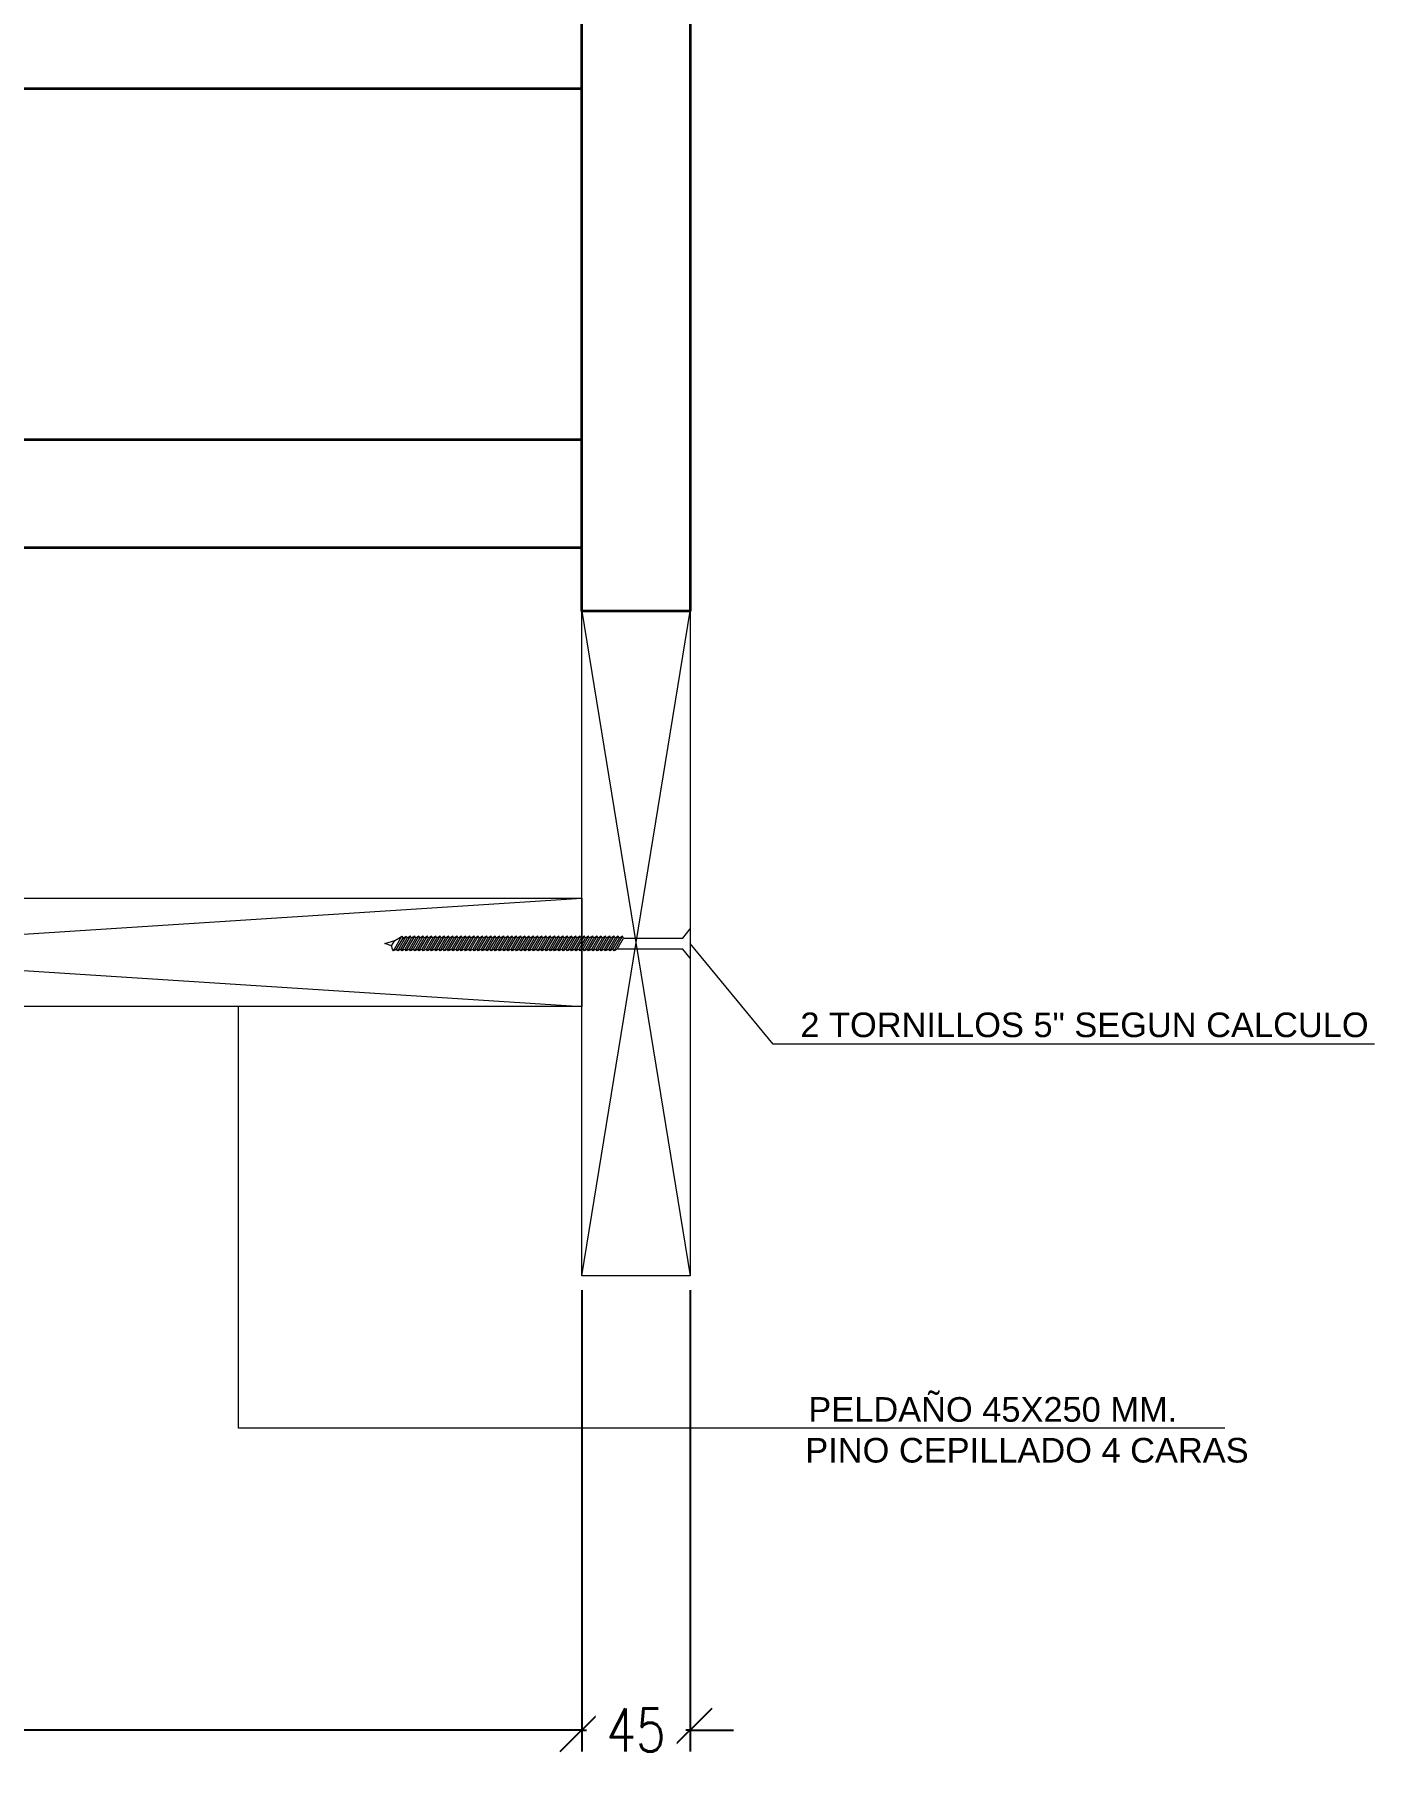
# Model space of a CAD drawing. Header units: metres. Extents: x -2 to 690, y -116 to 73.
# Drawn here: x 224.061 to 224.618, y 63.628 to 64.347 of the extents above; entities that cross this region are included whole.
import ezdxf

# ---------------------------------------------------------------- set-up
doc = ezdxf.new("R2010")
doc.units = ezdxf.units.M
doc.header["$LTSCALE"] = 5
doc.header["$MEASUREMENT"] = 0
doc.layers.get('0').update_dxf_attribs({"color": 30})
doc.layers.get('DEFPOINTS').update_dxf_attribs({"color": 210})
for name, color, linetype, lineweight in [('A-ANNO-DIMS', 3, 'Continuous', 18), ('A-ANNO-SYMB', 3, 'Continuous', 18), ('A-ANNO-TEXT', 3, 'Continuous', 18), ('A-ELEV-MBE1', 7, 'Continuous', 35), ('A-FURN', 8, 'Continuous', 18)]:
    doc.layers.add(name, color=color, linetype=linetype, lineweight=lineweight)
doc.styles.add('E-ROMANS', font='romans.shx', dxfattribs={"width": 0.8})
doc.styles.get("Standard").update_dxf_attribs({"font": 'arial.ttf'})
doc.dimstyles.new('E-0010_TICK_18', dxfattribs={"dimscale": 0.001, "dimtxt": 18, "dimasz": 18, "dimexe": 9, "dimexo": 6, "dimgap": 9, "dimtad": 0, "dimdec": 0, "dimlfac": 1000, "dimzin": 0, "dimdsep": 46, "dimtxsty": 'E-ROMANS', "dimblk": 'OBLIQUE', "dimcen": 9, "dimclrd": 256, "dimclre": 256, "dimclrt": 256, "dimadec": 0, "dimazin": 0, "dimtfac": 1, "dimtdec": 0, "dimtmove": 1, "dimatfit": 3, "dimldrblk": 'OPEN90', "dimfxl": 1, "dimtfill": 1, "dimtolj": 1, "dimtzin": 0, "dimarcsym": 0})

# ---------------------------------------------------------------- blocks, each defined once
blk = doc.blocks.new('_Oblique')
at = {"color": 0, "linetype": 'ByBlock', "lineweight": -2}
blk.add_line((-0.5, -0.5), (0.5, 0.5), dxfattribs=at)
blk = doc.blocks.new('*D1628')
at = {"layer": 'A-ANNO-DIMS', "lineweight": -2, "transparency": 16777216}
for p, q in [((224.28853, 63.82406), (224.28853, 63.63205)), ((223.63353, 63.6621), (223.63353, 63.63205)), ((223.63353, 63.64105), (223.93386, 63.64105)), ((224.28853, 63.64105), (223.9882, 63.64105))]:
    blk.add_line(p, q, dxfattribs=at)
at = {"layer": 'DEFPOINTS', "color": 0, "transparency": 16777216}
for p in [(224.28853, 63.83006), (223.63353, 63.6681), (224.28853, 63.64105)]:
    blk.add_point(p, dxfattribs=at)
at = {"layer": 'A-ANNO-DIMS', "lineweight": -2, "transparency": 16777216, "xscale": 0.018, "yscale": 0.018, "zscale": 0.018, "rotation": 180}
blk.add_blockref('_Oblique', (223.63353, 63.64105), dxfattribs=at)
at = {"layer": 'A-ANNO-DIMS', "lineweight": -2, "transparency": 16777216, "xscale": 0.018, "yscale": 0.018, "zscale": 0.018}
blk.add_blockref('_Oblique', (224.28853, 63.64105), dxfattribs=at)
at = {"layer": 'A-ANNO-DIMS', "transparency": 16777216, "insert": (223.96103, 63.64105), "char_height": 0.018, "attachment_point": 5, "style": 'E-ROMANS', "bg_fill": 3, "box_fill_scale": 1.25, "bg_fill_color": 256, "bg_fill_true_color": 13158600, "bg_fill_transparency": 0}
blk.add_mtext('\\A1;655', dxfattribs=at)
blk = doc.blocks.new('_Open90')
at = {"color": 0, "linetype": 'ByBlock', "lineweight": -2}
for p, q in [((-0.5, 0.5), (0, 0)), ((0, 0), (-1, 0)), ((0, 0), (-0.5, -0.5))]:
    blk.add_line(p, q, dxfattribs=at)
blk = doc.blocks.new('*D1629')
at = {"layer": 'A-ANNO-DIMS', "lineweight": -2, "transparency": 16777216}
for p, q in [((224.28853, 63.82406), (224.28853, 63.63205)), ((224.33353, 63.82406), (224.33353, 63.63205)), ((224.28853, 63.64105), (224.27053, 63.64105)), ((224.28853, 63.64105), (224.29037, 63.64105)), ((224.33353, 63.64105), (224.33169, 63.64105)), ((224.33353, 63.64105), (224.35153, 63.64105))]:
    blk.add_line(p, q, dxfattribs=at)
at = {"layer": 'DEFPOINTS', "color": 0, "transparency": 16777216}
for p in [(224.28853, 63.83006), (224.33353, 63.83006), (224.28853, 63.64105)]:
    blk.add_point(p, dxfattribs=at)
at = {"layer": 'A-ANNO-DIMS', "lineweight": -2, "transparency": 16777216, "xscale": 0.018, "yscale": 0.018, "zscale": 0.018}
blk.add_blockref('_Oblique', (224.28853, 63.64105), dxfattribs=at)
at = {"layer": 'A-ANNO-DIMS', "lineweight": -2, "transparency": 16777216, "xscale": 0.018, "yscale": 0.018, "zscale": 0.018, "rotation": 180}
blk.add_blockref('_Oblique', (224.33353, 63.64105), dxfattribs=at)
at = {"layer": 'A-ANNO-DIMS', "transparency": 16777216, "insert": (224.31103, 63.64105), "char_height": 0.018, "attachment_point": 5, "style": 'E-ROMANS', "bg_fill": 3, "box_fill_scale": 1.25, "bg_fill_color": 256, "bg_fill_true_color": 13158600, "bg_fill_transparency": 0}
blk.add_mtext('\\A1;45', dxfattribs=at)

msp = doc.modelspace()

# ---------------------------------------------------------------- linework, layer by layer
at = {"layer": 'A-ANNO-SYMB'}
for p, q in [((224.28853, 63.83006), (224.33353, 64.10671)), ((224.28853, 64.10671), (224.33353, 63.83006)), ((223.58853, 63.94224), (224.28853, 63.98724)), ((223.58853, 63.98724), (224.28853, 63.94224))]:
    msp.add_line(p, q, dxfattribs=at)
for points in [[(224.33353, 63.83006), (224.28853, 63.83006), (224.28853, 64.10671), (224.33353, 64.10671)], [(224.28853, 63.94224), (223.58853, 63.94224), (223.58853, 63.98724), (224.28853, 63.98724)]]:
    msp.add_lwpolyline(points, close=True, dxfattribs=at)
msp.add_lwpolyline([(224.61817, 63.92657), (224.36801, 63.92657), (224.33353, 63.96838)], dxfattribs=at)
at = {"layer": 'A-ELEV-MBE1'}
for p, q in [((223.58853, 64.32424), (224.28853, 64.32424)), ((223.58853, 64.17824), (224.28853, 64.17824)), ((223.58853, 64.13324), (224.28853, 64.13324))]:
    msp.add_line(p, q, dxfattribs=at)
msp.add_lwpolyline([(224.33353, 64.10671), (224.28853, 64.10671), (224.28853, 65.50147), (224.33353, 65.50147)], close=True, dxfattribs=at)
at = {"layer": 'A-FURN'}
for points in [[(224.30585, 63.97068), (224.33054, 63.97068), (224.33353, 63.97451), (224.33353, 63.96226), (224.33054, 63.96609), (224.3032, 63.96609), (224.30188, 63.96532), (224.30144, 63.96609), (224.30011, 63.96532), (224.29967, 63.96609), (224.29835, 63.96532), (224.29791, 63.96609), (224.29659, 63.96532), (224.29615, 63.96609), (224.29482, 63.96532), (224.29438, 63.96609), (224.29306, 63.96532), (224.29262, 63.96609), (224.29129, 63.96532), (224.29085, 63.96609), (224.28953, 63.96532), (224.28909, 63.96609), (224.28776, 63.96532), (224.28732, 63.96609), (224.286, 63.96532), (224.28556, 63.96609), (224.28423, 63.96532), (224.2838, 63.96609), (224.28247, 63.96532), (224.28203, 63.96609), (224.28071, 63.96532), (224.28027, 63.96609), (224.27894, 63.96532), (224.2785, 63.96609), (224.27718, 63.96532), (224.27674, 63.96609), (224.27541, 63.96532), (224.27497, 63.96609), (224.27365, 63.96532), (224.27321, 63.96609), (224.27188, 63.96532), (224.27145, 63.96609), (224.27012, 63.96532), (224.26968, 63.96609), (224.26836, 63.96532), (224.26792, 63.96609), (224.26659, 63.96532), (224.26615, 63.96609), (224.26483, 63.96532), (224.26439, 63.96609), (224.26306, 63.96532), (224.26262, 63.96609), (224.2613, 63.96532), (224.26086, 63.96609), (224.25953, 63.96532), (224.2591, 63.96609), (224.25777, 63.96532), (224.25733, 63.96609), (224.25601, 63.96532), (224.25557, 63.96609), (224.25424, 63.96532), (224.2538, 63.96609), (224.25248, 63.96532), (224.25204, 63.96609), (224.25071, 63.96532), (224.25027, 63.96609), (224.24895, 63.96532), (224.24851, 63.96609), (224.24718, 63.96532), (224.24674, 63.96609), (224.24542, 63.96532), (224.24498, 63.96609), (224.24366, 63.96532), (224.24322, 63.96609), (224.24189, 63.96532), (224.24145, 63.96609), (224.24013, 63.96532), (224.23969, 63.96609), (224.23836, 63.96532), (224.23792, 63.96609), (224.2366, 63.96532), (224.23616, 63.96609), (224.23483, 63.96532), (224.23439, 63.96609), (224.23307, 63.96532), (224.23263, 63.96609), (224.23131, 63.96532), (224.23087, 63.96609), (224.22954, 63.96532), (224.2291, 63.96609), (224.22778, 63.96532), (224.22734, 63.96609), (224.22601, 63.96532), (224.22557, 63.96609), (224.22425, 63.96532), (224.22381, 63.96609), (224.22248, 63.96532), (224.22204, 63.96609), (224.22072, 63.96532), (224.22028, 63.96609), (224.21896, 63.96532), (224.21852, 63.96609), (224.21719, 63.96532), (224.21675, 63.96609), (224.21543, 63.96532), (224.21499, 63.96609), (224.21366, 63.96532), (224.21322, 63.96609), (224.2119, 63.96532), (224.21146, 63.96609), (224.21013, 63.96532), (224.20969, 63.96609), (224.20926, 63.96743), (224.20653, 63.96838), (224.21065, 63.9697), (224.21234, 63.97068), (224.21367, 63.97145), (224.21411, 63.97068), (224.21543, 63.97145), (224.21588, 63.97068)], [(224.20926, 63.96743), (224.21065, 63.9697)], [(224.21013, 63.96532), (224.21367, 63.97145)], [(224.21146, 63.96609), (224.21411, 63.97068)], [(224.2119, 63.96532), (224.21543, 63.97145)], [(224.21322, 63.96609), (224.21587, 63.97068)], [(224.21366, 63.96532), (224.2172, 63.97145)], [(224.21499, 63.96609), (224.21764, 63.97068)], [(224.21543, 63.96532), (224.21896, 63.97145)], [(224.21764, 63.97068), (224.2172, 63.97145), (224.21587, 63.97068)], [(224.21675, 63.96609), (224.2194, 63.97068)], [(224.21719, 63.96532), (224.22073, 63.97145)], [(224.21941, 63.97068), (224.21896, 63.97145), (224.21764, 63.97068)], [(224.21852, 63.96609), (224.22116, 63.97068)], [(224.21896, 63.96532), (224.22249, 63.97145)], [(224.22117, 63.97068), (224.22073, 63.97145), (224.2194, 63.97068)], [(224.22028, 63.96609), (224.22293, 63.97068)], [(224.22072, 63.96532), (224.22426, 63.97145)], [(224.22293, 63.97068), (224.22249, 63.97145), (224.22116, 63.97068)], [(224.22204, 63.96609), (224.22469, 63.97068)], [(224.22248, 63.96532), (224.22602, 63.97145)], [(224.2247, 63.97068), (224.22426, 63.97145), (224.22293, 63.97068)], [(224.22381, 63.96609), (224.22646, 63.97068)], [(224.22425, 63.96532), (224.22778, 63.97145)], [(224.22646, 63.97068), (224.22602, 63.97145), (224.22469, 63.97068)], [(224.22557, 63.96609), (224.22822, 63.97068)], [(224.22601, 63.96532), (224.22955, 63.97145)], [(224.22823, 63.97068), (224.22778, 63.97145), (224.22646, 63.97068)], [(224.22734, 63.96609), (224.22999, 63.97068)], [(224.22778, 63.96532), (224.23131, 63.97145)], [(224.22999, 63.97068), (224.22955, 63.97145), (224.22822, 63.97068)], [(224.2291, 63.96609), (224.23175, 63.97068)], [(224.22954, 63.96532), (224.23308, 63.97145)], [(224.23176, 63.97068), (224.23131, 63.97145), (224.22999, 63.97068)], [(224.23087, 63.96609), (224.23352, 63.97068)], [(224.23131, 63.96532), (224.23484, 63.97145)], [(224.23352, 63.97068), (224.23308, 63.97145), (224.23175, 63.97068)], [(224.23263, 63.96609), (224.23528, 63.97068)], [(224.23307, 63.96532), (224.23661, 63.97145)], [(224.23528, 63.97068), (224.23484, 63.97145), (224.23352, 63.97068)], [(224.23439, 63.96609), (224.23704, 63.97068)], [(224.23483, 63.96532), (224.23837, 63.97145)], [(224.23705, 63.97068), (224.23661, 63.97145), (224.23528, 63.97068)], [(224.23616, 63.96609), (224.23881, 63.97068)], [(224.2366, 63.96532), (224.24013, 63.97145)], [(224.23881, 63.97068), (224.23837, 63.97145), (224.23704, 63.97068)], [(224.23792, 63.96609), (224.24057, 63.97068)], [(224.23836, 63.96532), (224.2419, 63.97145)], [(224.24058, 63.97068), (224.24013, 63.97145), (224.23881, 63.97068)], [(224.23969, 63.96609), (224.24234, 63.97068)], [(224.24013, 63.96532), (224.24366, 63.97145)], [(224.24234, 63.97068), (224.2419, 63.97145), (224.24057, 63.97068)], [(224.24145, 63.96609), (224.2441, 63.97068)], [(224.24189, 63.96532), (224.24543, 63.97145)], [(224.24411, 63.97068), (224.24366, 63.97145), (224.24234, 63.97068)], [(224.24322, 63.96609), (224.24587, 63.97068)], [(224.24366, 63.96532), (224.24719, 63.97145)], [(224.24587, 63.97068), (224.24543, 63.97145), (224.2441, 63.97068)], [(224.24498, 63.96609), (224.24763, 63.97068)], [(224.24542, 63.96532), (224.24896, 63.97145)], [(224.24763, 63.97068), (224.24719, 63.97145), (224.24587, 63.97068)], [(224.24674, 63.96609), (224.24939, 63.97068)], [(224.24718, 63.96532), (224.25072, 63.97145)], [(224.2494, 63.97068), (224.24896, 63.97145), (224.24763, 63.97068)], [(224.24851, 63.96609), (224.25116, 63.97068)], [(224.24895, 63.96532), (224.25249, 63.97145)], [(224.25116, 63.97068), (224.25072, 63.97145), (224.24939, 63.97068)], [(224.25027, 63.96609), (224.25292, 63.97068)], [(224.25071, 63.96532), (224.25425, 63.97145)], [(224.25293, 63.97068), (224.25249, 63.97145), (224.25116, 63.97068)], [(224.25204, 63.96609), (224.25469, 63.97068)], [(224.25248, 63.96532), (224.25601, 63.97145)], [(224.25469, 63.97068), (224.25425, 63.97145), (224.25292, 63.97068)], [(224.2538, 63.96609), (224.25645, 63.97068)], [(224.25424, 63.96532), (224.25778, 63.97145)], [(224.25646, 63.97068), (224.25601, 63.97145), (224.25469, 63.97068)], [(224.25557, 63.96609), (224.25822, 63.97068)], [(224.25601, 63.96532), (224.25954, 63.97145)], [(224.25822, 63.97068), (224.25778, 63.97145), (224.25645, 63.97068)], [(224.25733, 63.96609), (224.25998, 63.97068)], [(224.25777, 63.96532), (224.26131, 63.97145)], [(224.25998, 63.97068), (224.25954, 63.97145), (224.25822, 63.97068)], [(224.2591, 63.96609), (224.26174, 63.97068)], [(224.25953, 63.96532), (224.26307, 63.97145)], [(224.26175, 63.97068), (224.26131, 63.97145), (224.25998, 63.97068)], [(224.26086, 63.96609), (224.26351, 63.97068)], [(224.2613, 63.96532), (224.26484, 63.97145)], [(224.26351, 63.97068), (224.26307, 63.97145), (224.26174, 63.97068)], [(224.26262, 63.96609), (224.26527, 63.97068)], [(224.26306, 63.96532), (224.2666, 63.97145)], [(224.26528, 63.97068), (224.26484, 63.97145), (224.26351, 63.97068)], [(224.26439, 63.96609), (224.26704, 63.97068)], [(224.26483, 63.96532), (224.26836, 63.97145)], [(224.26704, 63.97068), (224.2666, 63.97145), (224.26527, 63.97068)], [(224.26615, 63.96609), (224.2688, 63.97068)], [(224.26659, 63.96532), (224.27013, 63.97145)], [(224.26881, 63.97068), (224.26836, 63.97145), (224.26704, 63.97068)], [(224.26792, 63.96609), (224.27057, 63.97068)], [(224.26836, 63.96532), (224.27189, 63.97145)], [(224.27057, 63.97068), (224.27013, 63.97145), (224.2688, 63.97068)], [(224.26968, 63.96609), (224.27233, 63.97068)], [(224.27012, 63.96532), (224.27366, 63.97145)], [(224.27233, 63.97068), (224.27189, 63.97145), (224.27057, 63.97068)], [(224.27145, 63.96609), (224.27409, 63.97068)], [(224.27188, 63.96532), (224.27542, 63.97145)], [(224.2741, 63.97068), (224.27366, 63.97145), (224.27233, 63.97068)], [(224.27321, 63.96609), (224.27586, 63.97068)], [(224.27365, 63.96532), (224.27719, 63.97145)], [(224.27586, 63.97068), (224.27542, 63.97145), (224.27409, 63.97068)], [(224.27497, 63.96609), (224.27762, 63.97068)], [(224.27541, 63.96532), (224.27895, 63.97145)], [(224.27763, 63.97068), (224.27719, 63.97145), (224.27586, 63.97068)], [(224.27674, 63.96609), (224.27939, 63.97068)], [(224.27718, 63.96532), (224.28071, 63.97145)], [(224.27939, 63.97068), (224.27895, 63.97145), (224.27762, 63.97068)], [(224.2785, 63.96609), (224.28115, 63.97068)], [(224.27894, 63.96532), (224.28248, 63.97145)], [(224.28116, 63.97068), (224.28071, 63.97145), (224.27939, 63.97068)], [(224.28027, 63.96609), (224.28292, 63.97068)], [(224.28071, 63.96532), (224.28424, 63.97145)], [(224.28292, 63.97068), (224.28248, 63.97145), (224.28115, 63.97068)], [(224.28203, 63.96609), (224.28468, 63.97068)], [(224.28247, 63.96532), (224.28601, 63.97145)], [(224.28469, 63.97068), (224.28424, 63.97145), (224.28292, 63.97068)], [(224.2838, 63.96609), (224.28644, 63.97068)], [(224.28423, 63.96532), (224.28777, 63.97145)], [(224.28645, 63.97068), (224.28601, 63.97145), (224.28468, 63.97068)], [(224.28556, 63.96609), (224.28821, 63.97068)], [(224.286, 63.96532), (224.28954, 63.97145)], [(224.28821, 63.97068), (224.28777, 63.97145), (224.28644, 63.97068)], [(224.28732, 63.96609), (224.28997, 63.97068)], [(224.28776, 63.96532), (224.2913, 63.97145)], [(224.28998, 63.97068), (224.28954, 63.97145), (224.28821, 63.97068)], [(224.28909, 63.96609), (224.29174, 63.97068)], [(224.28953, 63.96532), (224.29306, 63.97145)], [(224.29174, 63.97068), (224.2913, 63.97145), (224.28997, 63.97068)], [(224.29085, 63.96609), (224.2935, 63.97068)], [(224.29129, 63.96532), (224.29483, 63.97145)], [(224.29351, 63.97068), (224.29306, 63.97145), (224.29174, 63.97068)], [(224.29262, 63.96609), (224.29527, 63.97068)], [(224.29306, 63.96532), (224.29659, 63.97145)], [(224.29527, 63.97068), (224.29483, 63.97145), (224.2935, 63.97068)], [(224.29438, 63.96609), (224.29703, 63.97068)], [(224.29482, 63.96532), (224.29836, 63.97145)], [(224.29704, 63.97068), (224.29659, 63.97145), (224.29527, 63.97068)], [(224.29615, 63.96609), (224.29879, 63.97068)], [(224.29659, 63.96532), (224.30012, 63.97145)], [(224.2988, 63.97068), (224.29836, 63.97145), (224.29703, 63.97068)], [(224.29791, 63.96609), (224.30056, 63.97068)], [(224.29835, 63.96532), (224.30189, 63.97145)], [(224.30056, 63.97068), (224.30012, 63.97145), (224.29879, 63.97068)], [(224.29967, 63.96609), (224.30232, 63.97068)], [(224.30011, 63.96532), (224.30365, 63.97145)], [(224.30233, 63.97068), (224.30189, 63.97145), (224.30056, 63.97068)], [(224.30144, 63.96609), (224.30409, 63.97068)], [(224.30188, 63.96532), (224.30541, 63.97145)], [(224.30409, 63.97068), (224.30365, 63.97145), (224.30232, 63.97068)], [(224.3032, 63.96609), (224.30585, 63.97068)], [(224.30586, 63.97068), (224.30541, 63.97145), (224.30409, 63.97068)]]:
    msp.add_lwpolyline(points, dxfattribs=at)

# ---------------------------------------------------------------- texts
at = {"layer": 'A-ANNO-TEXT', "char_height": 0.01024, "attachment_point": 4}
for s, insert in [('\\A1;{\\fArial|b0|i0|c0|p34;2 TORNILLOS 5" SEGUN CALCULO}', (224.37937, 63.93449)), ('\\A1;{\\fArial|b0|i0|c0|p34;PELDAÑO 45X250 MM.}', (224.38271, 63.77441)), ('\\A1;{\\fArial|b0|i0|c0|p34;PINO CEPILLADO 4 CARAS}', (224.38143, 63.75742))]:
    msp.add_mtext(s, dxfattribs=dict(at, insert=insert))

# ---------------------------------------------------------------- next in the draw order: dimensions: what is measured, and where the dimension line sits
at = {"layer": 'A-ANNO-DIMS'}
dim = msp.add_linear_dim(base=(224.28853, 63.64105), p1=(223.63353, 63.6681), p2=(224.28853, 63.83006), dimstyle='E-0010_TICK_18', dxfattribs=at)
dim.commit()
dim.dimension.update_dxf_attribs({"geometry": '*D1628', "text_midpoint": (223.96103, 63.64105)})

# ---------------------------------------------------------------- next in the draw order: dimensions: what is measured, and where the dimension line sits
dim = msp.add_linear_dim(base=(224.28853, 63.64105), p1=(224.33353, 63.83006), p2=(224.28853, 63.83006), dimstyle='E-0010_TICK_18', dxfattribs=at)
dim.commit()
dim.dimension.update_dxf_attribs({"geometry": '*D1629', "text_midpoint": (224.31103, 63.64105)})

# ---------------------------------------------------------------- next in the draw order: linework, layer by layer
at = {"layer": 'A-ANNO-SYMB'}
msp.add_lwpolyline([(224.55593, 63.76672), (224.14574, 63.76672), (224.14574, 63.94224)], dxfattribs=at)

doc.saveas('drawing.dxf')
